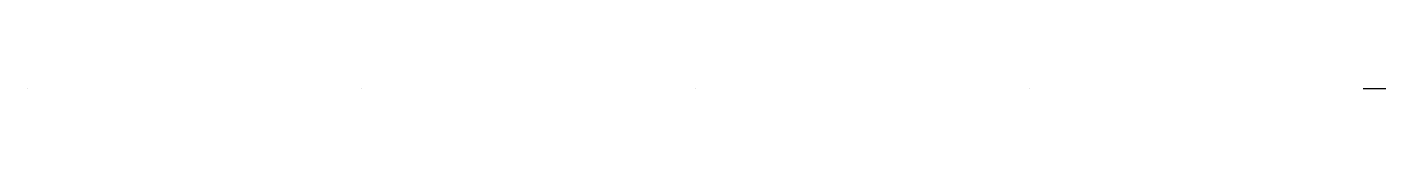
# Model space of a CAD drawing. Header units: centimetres. Extents: x 74 to 375, y 0 to 0.
import ezdxf

# ---------------------------------------------------------------- set-up
doc = ezdxf.new("R2010")
doc.units = ezdxf.units.CM

msp = doc.modelspace()

# ---------------------------------------------------------------- linework, layer by layer
for p, q in [((74, 0), (74, 0, 10)), ((148, 0), (148, 0, 10)), ((222, 0), (222, 0, 10)), ((296, 0), (296, 0, 10)), ((370, 0), (375, 0))]:
    msp.add_line(p, q)

doc.saveas('drawing.dxf')
